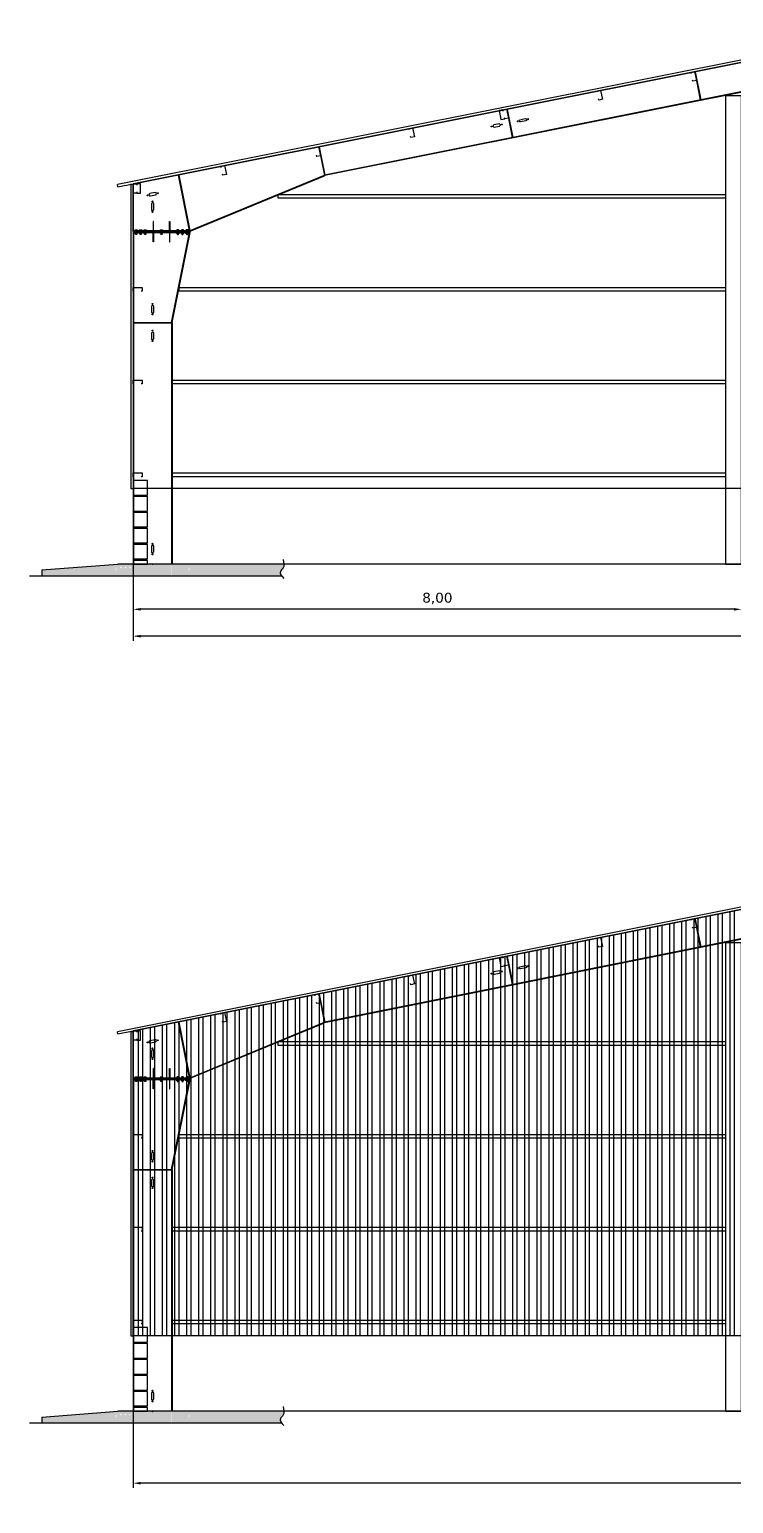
# Model space of a CAD drawing. Header units: millimetres. Extents: x 1972 to 5740, y 370 to 952.
# Drawn here: x 2847.5 to 2856.76, y 615.56 to 634.93 of the extents above; entities that cross this region are included whole.
import ezdxf

# ---------------------------------------------------------------- set-up
doc = ezdxf.new("R2010")
doc.units = ezdxf.units.MM
doc.header["$LTSCALE"] = 15
doc.linetypes.add('ACAD_ISO02W100', pattern=[15, 12, -3])
doc.layers.add('1', color=7, linetype='Continuous')
doc.layers.add('2', color=2, linetype='Continuous')
doc.styles.add('ARIAL', font='verdana.ttf')
doc.dimstyles.new('Cota 0.13', dxfattribs={"dimtxt": 0.13, "dimasz": 0.1, "dimexe": 0.06, "dimexo": 0.03, "dimgap": 0.06, "dimtad": 1, "dimzin": 1, "dimtxsty": 'ARIAL', "dimcen": 2.5, "dimadec": 0, "dimazin": 0, "dimtfac": 1, "dimtmove": 0, "dimatfit": 3, "dimfxl": 1, "dimarcsym": 0})

# ---------------------------------------------------------------- blocks, each defined once
blk = doc.blocks.new('*D239')
at = {"color": 0, "linetype": 'Continuous', "lineweight": -2, "transparency": 16777216}
for p, q in [((2848.864, 627.903), (2848.864, 626.898)), ((2868.864, 627.903), (2868.864, 626.898)), ((2868.764, 626.958), (2848.964, 626.958))]:
    blk.add_line(p, q, dxfattribs=at)
at = {"color": 0, "linetype": 'Continuous', "transparency": 16777216}
for points in [[(2848.964, 626.974), (2848.964, 626.941), (2848.864, 626.958)], [(2868.764, 626.974), (2868.764, 626.941), (2868.864, 626.958)]]:
    blk.add_solid(points, dxfattribs=at)
at = {"layer": 'Defpoints', "color": 0, "linetype": 'Continuous', "transparency": 16777216}
for p in [(2848.864, 627.933), (2868.864, 627.933), (2848.864, 626.958)]:
    blk.add_point(p, dxfattribs=at)
at = {"color": 0, "linetype": 'Continuous', "transparency": 16777216, "insert": (2858.864, 627.102), "char_height": 0.13, "attachment_point": 5, "style": 'ARIAL'}
blk.add_mtext('Ancho de estructura 20,00m', dxfattribs=at)
blk = doc.blocks.new('To 5-8')
at = {"layer": '1'}
for p, q in [((-0.014, 0.009), (-0.014, 0)), ((-0.014, 0), (-0.009, 0)), ((0.01, 0.011), (-0.01, 0.011)), ((-0.008, 0), (-0.007, 0)), ((-0.007, 0.009), (-0.007, 0)), ((-0.007, 0), (0.007, 0)), ((0.007, 0.009), (0.007, 0)), ((0.007, 0), (0.008, 0)), ((0.009, 0), (0.014, 0)), ((0.014, 0), (0.014, 0.009)), ((-0.008, -0.001), (-0.008, -0.048)), ((-0.008, -0.048), (0.008, -0.048)), ((-0.008, -0.048), (-0.005, -0.05)), ((-0.005, -0.05), (0.005, -0.05)), ((0.005, -0.05), (0.008, -0.048)), ((0.008, -0.048), (0.008, -0.001))]:
    blk.add_line(p, q, dxfattribs=at)
for centre, radius, start, end in [((-0.01, 0.005), 0.00528, 48.7117, 131.2883), ((0, -0.009), 0.0192, 68.6636, 111.3364), ((0.01, 0.005), 0.00528, 48.7117, 131.2883), ((-0.009, -0.001), 0.00064, 0, 90), ((0.009, -0.001), 0.00064, 90, 180)]:
    blk.add_arc(centre, radius, start, end, dxfattribs=at)
at = {"layer": '2'}
for p, q in [((0.008, -0.003), (-0.008, -0.003)), ((-0.005, -0.003), (-0.005, -0.05)), ((0.005, -0.003), (0.005, -0.05))]:
    blk.add_line(p, q, dxfattribs=at)
blk = doc.blocks.new('Tu 5-8')
at = {"layer": '1'}
for p, q in [((0.01, 0), (-0.01, 0)), ((-0.014, -0.001), (-0.014, -0.008)), ((-0.014, -0.008), (-0.014, -0.014)), ((-0.01, -0.015), (0.01, -0.015)), ((-0.007, -0.001), (-0.007, -0.008)), ((-0.007, -0.008), (-0.007, -0.014)), ((0.007, -0.001), (0.007, -0.008)), ((0.007, -0.008), (0.007, -0.014)), ((0.014, -0.001), (0.014, -0.008)), ((0.014, -0.008), (0.014, -0.014))]:
    blk.add_line(p, q, dxfattribs=at)
for centre, radius, start, end in [((-0.01, -0.008), 0.00752, 62.3999, 117.6001), ((0, -0.029), 0.0288, 75.9969, 104.0031), ((-0.01, -0.008), 0.00752, 242.3999, 297.6001), ((0, 0.014), 0.0288, 255.9969, 284.0031), ((0.01, -0.008), 0.00752, 62.3999, 117.6001), ((0.01, -0.008), 0.00752, 242.3999, 297.6001)]:
    blk.add_arc(centre, radius, start, end, dxfattribs=at)
blk = doc.blocks.new('fsdasdfasdfasdf')
at = {"color": 5}
blk.add_lwpolyline([(0.1, 0.035), (0.031, 0.022, 1), (0.037, -0.008), (0.106, 0.006, 1)], format="xyb", close=True, dxfattribs=at)
for centre in [(0, 0), (0.137, 0.027)]:
    blk.add_circle(centre, 0.006, dxfattribs=at)
blk = doc.blocks.new('*D242')
at = {"color": 0, "linetype": 'Continuous', "lineweight": -2, "transparency": 16777216}
for p, q in [((2848.864, 616.769), (2848.864, 615.764)), ((2868.864, 616.769), (2868.864, 615.764)), ((2868.764, 615.824), (2848.964, 615.824))]:
    blk.add_line(p, q, dxfattribs=at)
at = {"color": 0, "linetype": 'Continuous', "transparency": 16777216}
for points in [[(2848.964, 615.84), (2848.964, 615.807), (2848.864, 615.824)], [(2868.764, 615.84), (2868.764, 615.807), (2868.864, 615.824)]]:
    blk.add_solid(points, dxfattribs=at)
at = {"layer": 'Defpoints', "color": 0, "linetype": 'Continuous', "transparency": 16777216}
for p in [(2848.864, 616.799), (2868.864, 616.799), (2848.864, 615.824)]:
    blk.add_point(p, dxfattribs=at)
at = {"color": 0, "linetype": 'Continuous', "transparency": 16777216, "insert": (2858.864, 615.968), "char_height": 0.13, "attachment_point": 5, "style": 'ARIAL'}
blk.add_mtext('Ancho de estructura 20,00m', dxfattribs=at)
blk = doc.blocks.new('*D273')
at = {"color": 0, "lineweight": -2, "transparency": 16777216}
for p, q in [((2848.864, 627.37), (2848.864, 627.251)), ((2856.764, 627.311), (2848.964, 627.311)), ((2856.864, 627.309), (2856.864, 627.251))]:
    blk.add_line(p, q, dxfattribs=at)
at = {"color": 0, "transparency": 16777216}
for points in [[(2848.964, 627.327), (2848.964, 627.294), (2848.864, 627.311)], [(2856.764, 627.327), (2856.764, 627.294), (2856.864, 627.311)]]:
    blk.add_solid(points, dxfattribs=at)
at = {"layer": 'Defpoints', "color": 0, "transparency": 16777216}
for p in [(2848.864, 627.4), (2848.864, 627.311), (2856.864, 627.339)]:
    blk.add_point(p, dxfattribs=at)
at = {"color": 0, "transparency": 16777216, "insert": (2852.864, 627.453), "char_height": 0.13, "attachment_point": 5, "style": 'ARIAL'}
blk.add_mtext('8,00', dxfattribs=at)

msp = doc.modelspace()

# ---------------------------------------------------------------- hatches: boundary and pattern name
h = msp.add_hatch()
h.set_pattern_fill('AR-CONC', color=256, scale=0.0006, style=0)
h.set_pattern_definition([(50, (2125.60079, 561.67028), (0.109310801, -0.009563451), [0.01143, -0.12573]), (355, (2125.60079, 561.67028), (-0.021145696, 0.114633986), [0.009144, -0.100584]), (100.451, (2125.6099, 561.66948), (0.088165501, 0.105070013), [0.009714, -0.106854]), (46.1842, (2125.6008, 561.70076), (0.162647425, -0.025225397), [0.017145, -0.188595]), (96.6356, (2125.61435, 561.69866), (0.14244254, 0.148455334), [0.014571, -0.160281]), (351.184, (2125.6008, 561.70076), (0.142442763, 0.14845507), [0.013716, -0.150876]), (21, (2125.61603, 561.69314), (0.090968928, -0.061359311), [0.01143, -0.12573]), (326, (2125.61603, 561.69314), (0.037081217, 0.11051278), [0.009144, -0.100584]), (71.4514, (2125.62361, 561.68803), (0.128049894, 0.049153715), [0.009714, -0.106854]), (37.5, (2125.600793, 561.67028), (0.001853162, 0.0507330233), [0, -0.0993648, 0, -0.102108, 0, -0.100965]), (7.5, (2125.600793, 561.67028), (0.0400917975, 0.060108345), [0, -0.0582168, 0, -0.0970788, 0, -0.038481]), (327.5, (2125.56681, 561.67028), (0.081354357, -0.0034372464), [0, -0.0381, 0, -0.118872, 0, -0.157734]), (317.5, (2125.55157, 561.67028), (0.088877509, 0.0152558946), [0, -0.04953, 0, -0.0789432, 0, -0.112014])])
edge = h.paths.add_edge_path()
edge.add_spline(control_points=[(2850.81495, 627.75297), (2850.80197, 627.77221), (2850.78811, 627.8068), (2850.84299, 627.84813), (2850.8486, 627.88353), (2850.8475, 627.90297)], knot_values=[0.05872267, 0.05872267, 0.05872267, 0.05872267, 0.12037337, 0.17418287, 0.23139088, 0.23139088, 0.23139088, 0.23139088], degree=3, periodic=0)
edge.add_line((2850.8475, 627.90297), (2849.37653, 627.90297))
edge.add_line((2849.37653, 627.90297), (2849.37653, 627.75297))
edge.add_line((2849.37653, 627.75297), (2849.59523, 627.75297))
edge.add_line((2849.59523, 627.75297), (2849.59523, 627.85297))
edge.add_line((2849.59523, 627.85297), (2849.60523, 627.85297))
edge.add_line((2849.60523, 627.85297), (2849.60523, 627.82297))
edge.add_arc((2849.60023, 627.82297), 0.005, 180, 360, ccw=False)
edge.add_line((2849.59523, 627.82297), (2849.59523, 627.75297))
edge.add_line((2849.59523, 627.75297), (2850.81495, 627.75297))
h.paths.add_polyline_path([(2849.37023, 627.90297), (2849.12523, 627.90297, -1), (2849.11523, 627.90297), (2848.87023, 627.90297), (2848.87023, 627.75297), (2849.37023, 627.75297)])
h.paths.add_polyline_path([(2848.64523, 627.82297, -1), (2848.63523, 627.82297), (2848.63523, 627.85297), (2848.64523, 627.85297), (2848.64523, 627.75297), (2848.66393, 627.75297), (2848.66393, 627.90297), (2847.66393, 627.82797), (2847.66393, 627.75297), (2848.64523, 627.75297)])
h.paths.add_polyline_path([(2848.70893, 627.87797), (2848.81893, 627.87797, -0.41421356), (2848.83893, 627.85797), (2848.83893, 627.75297), (2848.86393, 627.75297), (2848.86393, 627.90297), (2848.66393, 627.90297), (2848.66393, 627.75297), (2848.68893, 627.75297), (2848.68893, 627.85797, -0.41421356)])
h.paths.add_polyline_path([(2848.83893, 627.85797, 0.43205261), (2848.81772, 627.87793, -0.01513114), (2848.81893, 627.87797), (2848.70893, 627.87797, 0.0595081), (2848.70422, 627.87741, 0.00142806), (2848.70411, 627.87738, 0.34457424), (2848.68893, 627.85797), (2848.68893, 627.75297), (2848.83893, 627.75297)], flags=17)
h.paths.add_polyline_path([(2848.69521, 627.85993, -1), (2848.71492, 627.85993, -1)], flags=16)
h.paths.add_polyline_path([(2848.75408, 627.85993, -1), (2848.77379, 627.85993, -1)], flags=16)
h.paths.add_polyline_path([(2848.81295, 627.85993, -1), (2848.83266, 627.85993, -1)], flags=16)
h = msp.add_hatch()
h.set_pattern_fill('STEEL', color=3, scale=0.05, angle=45, style=0)
h.set_pattern_definition([(90, (4582.00929, 451.93717), (0.15875, 0), []), (90, (4582.06541, 451.9933), (0.15875, 0), [])])
h.paths.add_polyline_path([(2858.86393, 623.76881), (2848.86393, 621.76881), (2848.86393, 617.76281), (2856.86393, 617.76281), (2856.86393, 621.76881), (2862.66393, 621.76881), (2862.66393, 617.76281), (2868.86393, 617.76281), (2868.86393, 621.76881)])
h = msp.add_hatch()
h.set_pattern_fill('AR-CONC', color=256, scale=0.0006, style=0)
h.set_pattern_definition([(50, (2125.60079, 550.536125), (0.109310801, -0.009563451), [0.01143, -0.12573]), (355, (2125.60079, 550.53612), (-0.021145696, 0.114633986), [0.009144, -0.100584]), (100.451, (2125.6099, 550.53533), (0.088165501, 0.105070013), [0.009714, -0.106854]), (46.1842, (2125.6008, 550.5666), (0.162647425, -0.025225397), [0.017145, -0.188595]), (96.6356, (2125.61435, 550.5645), (0.14244254, 0.148455334), [0.014571, -0.160281]), (351.184, (2125.6008, 550.5666), (0.142442763, 0.14845507), [0.013716, -0.150876]), (21, (2125.61603, 550.558985), (0.090968928, -0.061359311), [0.01143, -0.12573]), (326, (2125.61603, 550.55898), (0.037081217, 0.11051278), [0.009144, -0.100584]), (71.4514, (2125.62361, 550.55387), (0.128049894, 0.049153715), [0.009714, -0.106854]), (37.5, (2125.600793, 550.536125), (0.001853162, 0.0507330233), [0, -0.0993648, 0, -0.102108, 0, -0.100965]), (7.5, (2125.600793, 550.536125), (0.0400917975, 0.060108345), [0, -0.0582168, 0, -0.0970788, 0, -0.038481]), (327.5, (2125.56681, 550.536125), (0.081354357, -0.0034372464), [0, -0.0381, 0, -0.118872, 0, -0.157734]), (317.5, (2125.55157, 550.536125), (0.088877509, 0.0152558946), [0, -0.04953, 0, -0.0789432, 0, -0.112014])])
edge = h.paths.add_edge_path()
edge.add_spline(control_points=[(2850.81495, 616.61881), (2850.80197, 616.63805), (2850.78811, 616.67265), (2850.84299, 616.71397), (2850.8486, 616.74938), (2850.8475, 616.76881)], knot_values=[0.05872267, 0.05872267, 0.05872267, 0.05872267, 0.12037337, 0.17418287, 0.23139088, 0.23139088, 0.23139088, 0.23139088], degree=3, periodic=0)
edge.add_line((2850.8475, 616.76881), (2849.37653, 616.76881))
edge.add_line((2849.37653, 616.76881), (2849.37653, 616.61881))
edge.add_line((2849.37653, 616.61881), (2849.59523, 616.61881))
edge.add_line((2849.59523, 616.61881), (2849.59523, 616.71881))
edge.add_line((2849.59523, 616.71881), (2849.60523, 616.71881))
edge.add_line((2849.60523, 616.71881), (2849.60523, 616.68881))
edge.add_arc((2849.60023, 616.68881), 0.005, 180, 360, ccw=False)
edge.add_line((2849.59523, 616.68881), (2849.59523, 616.61881))
edge.add_line((2849.59523, 616.61881), (2850.81495, 616.61881))
h.paths.add_polyline_path([(2849.37023, 616.76881), (2849.12523, 616.76881, -1), (2849.11523, 616.76881), (2848.87023, 616.76881), (2848.87023, 616.61881), (2849.37023, 616.61881)])
h.paths.add_polyline_path([(2848.64523, 616.68881, -1), (2848.63523, 616.68881), (2848.63523, 616.71881), (2848.64523, 616.71881), (2848.64523, 616.61881), (2848.66393, 616.61881), (2848.66393, 616.76881), (2847.66393, 616.69381), (2847.66393, 616.61881), (2848.64523, 616.61881)])
h.paths.add_polyline_path([(2848.70893, 616.74381), (2848.81893, 616.74381, -0.41421356), (2848.83893, 616.72381), (2848.83893, 616.61881), (2848.86393, 616.61881), (2848.86393, 616.76881), (2848.66393, 616.76881), (2848.66393, 616.61881), (2848.68893, 616.61881), (2848.68893, 616.72381, -0.41421356)])
h.paths.add_polyline_path([(2848.83893, 616.72381, 0.43205261), (2848.81772, 616.74378, -0.01513114), (2848.81893, 616.74381), (2848.70893, 616.74381, 0.0595081), (2848.70422, 616.74325, 0.00142806), (2848.70411, 616.74322, 0.34457424), (2848.68893, 616.72381), (2848.68893, 616.61881), (2848.83893, 616.61881)], flags=17)
h.paths.add_polyline_path([(2848.69521, 616.72577, -1), (2848.71492, 616.72577, -1)], flags=16)
h.paths.add_polyline_path([(2848.75408, 616.72577, -1), (2848.77379, 616.72577, -1)], flags=16)
h.paths.add_polyline_path([(2848.81295, 616.72577, -1), (2848.83266, 616.72577, -1)], flags=16)

# ---------------------------------------------------------------- linework, layer by layer
at = {"color": 3, "linetype": 'Continuous'}
for p, q in [((2858.85805, 634.93239), (2848.66001, 632.89278)), ((2848.6659, 632.86336), (2848.66001, 632.89278)), ((2848.6659, 632.86336), (2848.86393, 632.90297)), ((2848.83393, 632.89697), (2848.83393, 628.89697)), ((2848.83393, 632.89697), (2848.86393, 632.89697)), ((2848.83393, 628.89697), (2848.86393, 628.89697)), ((2858.85805, 623.79823), (2848.66001, 621.75862)), ((2848.6659, 621.72921), (2848.86393, 621.76881)), ((2848.6659, 621.72921), (2848.66001, 621.75862)), ((2848.83393, 621.76281), (2848.83393, 617.76281)), ((2848.83393, 621.76281), (2848.86393, 621.76281)), ((2848.83393, 617.76281), (2848.86393, 617.76281))]:
    msp.add_line(p, q, dxfattribs=at)
at = {"color": 5, "linetype": 'Continuous'}
for p, q in [((2858.85, 634.90018), (2848.869, 632.90398)), ((2858.85123, 634.894), (2848.87023, 632.8978)), ((2858.85123, 634.51158), (2851.37844, 633.01702)), ((2858.85123, 634.50515), (2851.37967, 633.01084)), ((2856.24702, 634.37316), (2856.32056, 634.00544)), ((2856.25173, 634.3741), (2856.32527, 634.00638)), ((2853.77596, 633.87895), (2853.8495, 633.51123)), ((2853.78066, 633.87989), (2853.85421, 633.51217)), ((2851.30489, 633.38474), (2851.37967, 633.01084)), ((2851.3096, 633.38568), (2851.38314, 633.01796)), ((2849.60751, 632.28812), (2849.4619, 633.01614)), ((2849.61393, 632.28812), (2849.46808, 633.01737)), ((2849.61393, 632.28812), (2851.37844, 633.01702)), ((2849.61638, 632.28231), (2851.37972, 633.01072)), ((2851.37728, 633.01653), (2851.37972, 633.01072)), ((2848.86393, 632.28812), (2848.86393, 632.8978)), ((2848.87023, 632.8978), (2848.86393, 632.8978)), ((2848.87023, 632.8978), (2848.869, 632.90398)), ((2848.87023, 632.28812), (2848.87023, 632.8978)), ((2849.61393, 632.28812), (2849.61638, 632.28231)), ((2858.85, 623.76603), (2848.869, 621.76983)), ((2858.85123, 623.75985), (2848.87023, 621.76365)), ((2858.85123, 623.37742), (2851.37844, 621.88286)), ((2858.85123, 623.371), (2851.37967, 621.87668)), ((2856.24702, 623.23901), (2856.32056, 622.87129)), ((2856.25173, 623.23995), (2856.32527, 622.87223)), ((2853.77596, 622.74479), (2853.8495, 622.37708)), ((2853.78066, 622.74573), (2853.85421, 622.37802)), ((2851.30489, 622.25058), (2851.37967, 621.87668)), ((2851.3096, 622.25152), (2851.38314, 621.8838)), ((2848.87023, 621.76365), (2848.869, 621.76983)), ((2849.60751, 621.15396), (2849.4619, 621.88198)), ((2849.61393, 621.15396), (2849.46808, 621.88322)), ((2849.61393, 621.15396), (2851.37844, 621.88286)), ((2849.61638, 621.14815), (2851.37972, 621.87657)), ((2851.37728, 621.88237), (2851.37972, 621.87657)), ((2848.86393, 621.15396), (2848.86393, 621.76365)), ((2848.87023, 621.76365), (2848.86393, 621.76365)), ((2848.87023, 621.15396), (2848.87023, 621.76365)), ((2849.61393, 621.15396), (2849.61638, 621.14815))]:
    msp.add_line(p, q, dxfattribs=at)
at = {"color": 7, "linetype": 'Continuous'}
for p, q in [((2848.869, 632.90398), (2848.86393, 632.90297)), ((2848.86393, 632.8978), (2848.86393, 632.90297)), ((2847.66393, 627.82797), (2848.66393, 627.90297)), ((2847.66393, 627.82797), (2847.66393, 627.75297)), ((2869.06393, 627.90297), (2848.66393, 627.90297)), ((2848.869, 621.76983), (2848.86393, 621.76881)), ((2848.86393, 621.76365), (2848.86393, 621.76881)), ((2847.66393, 616.69381), (2848.66393, 616.76881)), ((2869.06393, 616.76881), (2848.66393, 616.76881)), ((2847.66393, 616.69381), (2847.66393, 616.61881))]:
    msp.add_line(p, q, dxfattribs=at)
at = {"color": 1, "linetype": 'Continuous'}
for p, q in [((2848.86393, 632.26272), (2848.86393, 627.90297)), ((2848.87023, 632.26272), (2848.87023, 627.90297)), ((2849.37023, 631.08084), (2849.60743, 632.26272)), ((2849.37661, 631.08082), (2849.61365, 632.2617)), ((2849.61365, 632.2617), (2849.60743, 632.26272)), ((2848.87023, 631.08084), (2849.37653, 631.08084)), ((2848.87023, 631.07604), (2849.37023, 631.07604)), ((2849.37023, 631.08084), (2849.37023, 627.90297)), ((2849.37661, 631.08082), (2849.3704, 631.08183)), ((2849.37653, 631.08084), (2849.37653, 627.90297)), ((2848.86393, 621.12856), (2848.86393, 616.76881)), ((2848.87023, 621.12856), (2848.87023, 616.76881)), ((2849.37023, 619.94668), (2849.60743, 621.12856)), ((2849.37661, 619.94667), (2849.61365, 621.12755)), ((2849.61365, 621.12755), (2849.60743, 621.12856)), ((2848.87023, 619.94668), (2849.37653, 619.94668)), ((2848.87023, 619.94188), (2849.37023, 619.94188)), ((2849.37023, 619.94668), (2849.37023, 616.76881)), ((2849.37661, 619.94667), (2849.3704, 619.94768)), ((2849.37653, 619.94668), (2849.37653, 616.76881))]:
    msp.add_line(p, q, dxfattribs=at)
at = {"color": 3, "linetype": 'ACAD_ISO02W100', "ltscale": 0.3}
for p, q in [((2856.86393, 628.89697), (2848.86393, 628.89697)), ((2856.86393, 617.76281), (2848.86393, 617.76281))]:
    msp.add_line(p, q, dxfattribs=at)
at = {"color": 40, "linetype": 'Continuous'}
for p, q in [((2847.5026, 627.75297), (2850.81509, 627.75297)), ((2847.5026, 616.61881), (2850.81509, 616.61881))]:
    msp.add_line(p, q, dxfattribs=at)
at = {"color": 6, "linetype": 'Continuous'}
for points in [[(2856.1997, 634.35482), (2856.19675, 634.36953), (2856.24578, 634.37934), (2856.26932, 634.26167), (2856.22029, 634.25186), (2856.21735, 634.26657)], [(2854.96416, 634.10772), (2854.96122, 634.12243), (2855.01025, 634.13223), (2855.03379, 634.01456), (2854.98476, 634.00476), (2854.98182, 634.01947)], [(2853.72863, 633.86061), (2853.72569, 633.87532), (2853.77472, 633.88513), (2853.79825, 633.76746), (2853.74923, 633.75765), (2853.74628, 633.77236)], [(2852.4931, 633.6135), (2852.49016, 633.62821), (2852.53919, 633.63802), (2852.56272, 633.52035), (2852.51369, 633.51054), (2852.51075, 633.52525)], [(2851.25757, 633.3664), (2851.25463, 633.38111), (2851.30366, 633.39091), (2851.32719, 633.27324), (2851.27816, 633.26344), (2851.27522, 633.27815)], [(2850.02204, 633.11929), (2850.0191, 633.134), (2850.06813, 633.14381), (2850.09166, 633.02614), (2850.04263, 633.01633), (2850.03969, 633.03104)], [(2848.91393, 632.79797), (2848.91393, 632.78297), (2848.86393, 632.78297), (2848.86393, 632.90297), (2848.91393, 632.90297), (2848.91393, 632.88797)], [(2848.87893, 631.49297), (2848.86393, 631.49297), (2848.86393, 631.54297), (2848.98393, 631.54297), (2848.98393, 631.49297), (2848.96893, 631.49297)], [(2848.87893, 630.27297), (2848.86393, 630.27297), (2848.86393, 630.32297), (2848.98393, 630.32297), (2848.98393, 630.27297), (2848.96893, 630.27297)], [(2848.87893, 629.05297), (2848.86393, 629.05297), (2848.86393, 629.10297), (2848.98393, 629.10297), (2848.98393, 629.05297), (2848.96893, 629.05297)], [(2856.1997, 623.22067), (2856.19675, 623.23538), (2856.24578, 623.24518), (2856.26932, 623.12751), (2856.22029, 623.11771), (2856.21735, 623.13242)], [(2854.96416, 622.97356), (2854.96122, 622.98827), (2855.01025, 622.99808), (2855.03379, 622.88041), (2854.98476, 622.8706), (2854.98182, 622.88531)], [(2853.72863, 622.72646), (2853.72569, 622.74116), (2853.77472, 622.75097), (2853.79825, 622.6333), (2853.74923, 622.62349), (2853.74628, 622.6382)], [(2852.4931, 622.47935), (2852.49016, 622.49406), (2852.53919, 622.50386), (2852.56272, 622.38619), (2852.51369, 622.37639), (2852.51075, 622.3911)], [(2851.25757, 622.23224), (2851.25463, 622.24695), (2851.30366, 622.25676), (2851.32719, 622.13909), (2851.27816, 622.12928), (2851.27522, 622.14399)], [(2850.02204, 621.98514), (2850.0191, 621.99985), (2850.06813, 622.00965), (2850.09166, 621.89198), (2850.04263, 621.88218), (2850.03969, 621.89688)], [(2848.91393, 621.66381), (2848.91393, 621.64881), (2848.86393, 621.64881), (2848.86393, 621.76881), (2848.91393, 621.76881), (2848.91393, 621.75381)], [(2848.87893, 620.35881), (2848.86393, 620.35881), (2848.86393, 620.40881), (2848.98393, 620.40881), (2848.98393, 620.35881), (2848.96893, 620.35881)], [(2848.87893, 619.13881), (2848.86393, 619.13881), (2848.86393, 619.18881), (2848.98393, 619.18881), (2848.98393, 619.13881), (2848.96893, 619.13881)], [(2848.87893, 617.91881), (2848.86393, 617.91881), (2848.86393, 617.96881), (2848.98393, 617.96881), (2848.98393, 617.91881), (2848.96893, 617.91881)]]:
    msp.add_lwpolyline(points, dxfattribs=at)
at = {"color": 1}
for points in [[(2856.86393, 627.90297), (2856.86393, 634.0613), (2856.64993, 634.0613), (2856.64993, 627.90297), (2856.86393, 627.90297)], [(2856.86393, 616.76881), (2856.86393, 622.92715), (2856.64993, 622.92715), (2856.64993, 616.76881), (2856.86393, 616.76881)]]:
    msp.add_lwpolyline(points, dxfattribs=at)
at = {"color": 4, "linetype": 'Continuous'}
for points in [[(2853.72863, 633.86061), (2853.72569, 633.87532), (2853.67666, 633.86551), (2853.7002, 633.74784), (2853.74923, 633.75765), (2853.74628, 633.77236)], [(2848.91393, 632.79797), (2848.91393, 632.78297), (2848.96393, 632.78297), (2848.96393, 632.90297), (2848.91393, 632.90297), (2848.91393, 632.88797)], [(2853.72863, 622.72646), (2853.72569, 622.74116), (2853.67666, 622.73136), (2853.7002, 622.61369), (2853.74923, 622.62349), (2853.74628, 622.6382)], [(2848.91393, 621.66381), (2848.91393, 621.64881), (2848.96393, 621.64881), (2848.96393, 621.76881), (2848.91393, 621.76881), (2848.91393, 621.75381)]]:
    msp.add_lwpolyline(points, dxfattribs=at)
at = {"color": 6}
for points in [[(2850.7722, 632.76297), (2856.64993, 632.76297), (2856.64993, 632.71297), (2850.7722, 632.71297)], [(2849.47041, 631.54297), (2856.64993, 631.54297), (2856.64993, 631.49297), (2849.47041, 631.49297)], [(2849.37653, 630.32297), (2856.64993, 630.32297), (2856.64993, 630.27297), (2849.37653, 630.27297)], [(2849.37653, 629.10297), (2856.64993, 629.10297), (2856.64993, 629.05297), (2849.37653, 629.05297)], [(2850.7722, 621.62881), (2856.64993, 621.62881), (2856.64993, 621.57881), (2850.7722, 621.57881)], [(2849.47041, 620.40881), (2856.64993, 620.40881), (2856.64993, 620.35881), (2849.47041, 620.35881)], [(2849.37653, 619.18881), (2856.64993, 619.18881), (2856.64993, 619.13881), (2849.37653, 619.13881)], [(2849.37653, 617.96881), (2856.64993, 617.96881), (2856.64993, 617.91881), (2849.37653, 617.91881)]]:
    msp.add_lwpolyline(points, close=True, dxfattribs=at)
at = {"color": 4, "ltscale": 2}
for points in [[(2848.86393, 632.28812), (2849.61393, 632.28812), (2849.61393, 632.27542), (2848.86393, 632.27542)], [(2849.61393, 632.27542), (2848.86393, 632.27542), (2848.86393, 632.26272), (2849.61393, 632.26272)], [(2848.86393, 621.15396), (2849.61393, 621.15396), (2849.61393, 621.14126), (2848.86393, 621.14126)], [(2849.61393, 621.14126), (2848.86393, 621.14126), (2848.86393, 621.12856), (2849.61393, 621.12856)]]:
    msp.add_lwpolyline(points, close=True, dxfattribs=at)
at = {"color": 5, "ltscale": 2}
for points in [[(2849.12828, 632.28812), (2849.13458, 632.28812), (2849.13458, 632.40812), (2849.12828, 632.40812)], [(2849.34958, 632.28812), (2849.34328, 632.28812), (2849.34328, 632.40812), (2849.34958, 632.40812)], [(2849.12828, 621.15396), (2849.13458, 621.15396), (2849.13458, 621.27396), (2849.12828, 621.27396)], [(2849.34958, 621.15396), (2849.34328, 621.15396), (2849.34328, 621.27396), (2849.34958, 621.27396)]]:
    msp.add_lwpolyline(points, close=True, dxfattribs=at)
at = {"color": 1, "ltscale": 2}
for points in [[(2849.12828, 632.26272), (2849.13458, 632.26272), (2849.13458, 632.14272), (2849.12828, 632.14272)], [(2849.34958, 632.26272), (2849.34328, 632.26272), (2849.34328, 632.14272), (2849.34958, 632.14272)], [(2849.12828, 621.12856), (2849.13458, 621.12856), (2849.13458, 621.00856), (2849.12828, 621.00856)], [(2849.34958, 621.12856), (2849.34328, 621.12856), (2849.34328, 621.00856), (2849.34958, 621.00856)]]:
    msp.add_lwpolyline(points, close=True, dxfattribs=at)
at = {"color": 5, "linetype": 'Continuous'}
for points in [[(2848.86393, 628.81297), (2849.05393, 628.81297), (2849.05393, 629.00297), (2848.86393, 629.00297)], [(2848.86393, 628.60297), (2849.05393, 628.60297), (2849.05393, 628.79297), (2848.86393, 628.79297)], [(2848.86393, 628.39297), (2849.05393, 628.39297), (2849.05393, 628.58297), (2848.86393, 628.58297)], [(2848.86393, 628.18297), (2849.05393, 628.18297), (2849.05393, 628.37297), (2848.86393, 628.37297)], [(2848.86393, 627.97297), (2849.05393, 627.97297), (2849.05393, 628.16297), (2848.86393, 628.16297)], [(2848.86393, 627.90297), (2849.05393, 627.90297), (2849.05393, 627.95297), (2848.86393, 627.95297)], [(2848.86393, 617.67881), (2849.05393, 617.67881), (2849.05393, 617.86881), (2848.86393, 617.86881)], [(2848.86393, 617.46881), (2849.05393, 617.46881), (2849.05393, 617.65881), (2848.86393, 617.65881)], [(2848.86393, 617.25881), (2849.05393, 617.25881), (2849.05393, 617.44881), (2848.86393, 617.44881)], [(2848.86393, 617.04881), (2849.05393, 617.04881), (2849.05393, 617.23881), (2848.86393, 617.23881)], [(2848.86393, 616.83881), (2849.05393, 616.83881), (2849.05393, 617.02881), (2848.86393, 617.02881)], [(2848.86393, 616.76881), (2849.05393, 616.76881), (2849.05393, 616.81881), (2848.86393, 616.81881)]]:
    msp.add_lwpolyline(points, close=True, dxfattribs=at)
for points in [[(2848.89372, 628.79297), (2848.89372, 628.81297)], [(2849.02415, 628.79297), (2849.02415, 628.81297)], [(2848.89372, 628.58297), (2848.89372, 628.60297)], [(2849.02415, 628.58297), (2849.02415, 628.60297)], [(2848.89372, 628.37297), (2848.89372, 628.39297)], [(2849.02415, 628.37297), (2849.02415, 628.39297)], [(2848.89372, 628.16297), (2848.89372, 628.18297)], [(2849.02415, 628.16297), (2849.02415, 628.18297)], [(2848.89372, 627.95297), (2848.89372, 627.97297)], [(2849.02415, 627.95297), (2849.02415, 627.97297)], [(2848.89372, 617.65881), (2848.89372, 617.67881)], [(2849.02415, 617.65881), (2849.02415, 617.67881)], [(2848.89372, 617.44881), (2848.89372, 617.46881)], [(2849.02415, 617.44881), (2849.02415, 617.46881)], [(2848.89372, 617.23881), (2848.89372, 617.25881)], [(2849.02415, 617.23881), (2849.02415, 617.25881)], [(2848.89372, 617.02881), (2848.89372, 617.04881)], [(2849.02415, 617.02881), (2849.02415, 617.04881)], [(2848.89372, 616.81881), (2848.89372, 616.83881)], [(2849.02415, 616.81881), (2849.02415, 616.83881)]]:
    msp.add_lwpolyline(points, dxfattribs=at)
at = {"color": 0}
msp.add_lwpolyline([(2862.66393, 617.76281), (2862.66393, 621.76881), (2856.86393, 621.76881), (2856.86393, 617.76281), (2848.86393, 617.76281), (2848.86393, 621.76881), (2858.86393, 623.76881), (2868.86393, 621.76881), (2868.86393, 617.76281), (2862.66393, 617.76281)], dxfattribs=at)
msp.add_lwpolyline([(2862.66393, 617.76281), (2862.66393, 621.76881), (2856.86393, 621.76881), (2856.86393, 617.76281), (2848.86393, 617.76281), (2848.86393, 621.76881), (2858.86393, 623.76881), (2868.86393, 621.76881), (2868.86393, 617.76281), (2862.66393, 617.76281)], dxfattribs=at)
at = {"color": 1, "linetype": 'Continuous'}
for centre in [(2849.12023, 627.90297), (2849.12023, 616.76881)]:
    msp.add_circle(centre, 0.005, dxfattribs=at)
at = {"color": 7, "linetype": 'Continuous'}
for points in [[(2850.83569, 627.96532), (2850.84623, 627.92346), (2850.86166, 627.86218), (2850.77578, 627.79752), (2850.817, 627.74818), (2850.84383, 627.71605)], [(2850.83569, 616.83116), (2850.84623, 616.78931), (2850.86166, 616.72803), (2850.77578, 616.66337), (2850.817, 616.61403), (2850.84383, 616.5819)]]:
    msp.add_open_spline(points, degree=3, knots=[0, 0, 0, 0, 0.115930681, 0.169740186, 0.270172842, 0.270172842, 0.270172842, 0.270172842], dxfattribs=at)

# ---------------------------------------------------------------- block references
at = {"color": 7, "xscale": -1, "rotation": 22.61986494941263}
for p in [(2854.05595, 633.75271), (2854.05595, 622.61855)]:
    msp.add_blockref('fsdasdfasdfasdf', p, dxfattribs=at)
at = {"color": 7}
for p in [(2853.57547, 633.65661), (2849.05454, 632.75242), (2853.57547, 622.52246), (2849.05454, 621.61827)]:
    msp.add_blockref('fsdasdfasdfasdf', p, dxfattribs=at)
at = {"color": 7, "rotation": 78.69006752406257}
for p in [(2849.12023, 632.53366), (2849.12023, 631.18584), (2849.12023, 630.83584), (2849.12023, 628.03321), (2849.12023, 621.3995), (2849.12023, 620.05168), (2849.12023, 619.70168), (2849.12023, 616.89905)]:
    msp.add_blockref('fsdasdfasdfasdf', p, dxfattribs=at)
at = {"xscale": -1}
for p in [(2848.90393, 632.28812), (2848.96393, 632.28812), (2849.02393, 632.28812), (2849.23893, 632.28812), (2848.90393, 621.15396), (2848.96393, 621.15396), (2849.02393, 621.15396), (2849.23893, 621.15396)]:
    msp.add_blockref('To 5-8', p, dxfattribs=at)
at = {"rotation": 180}
for p in [(2848.90393, 632.24768), (2848.96393, 632.24768), (2849.02393, 632.24768), (2849.23893, 632.24768), (2848.90393, 621.11352), (2848.96393, 621.11352), (2849.02393, 621.11352), (2849.23893, 621.11352)]:
    msp.add_blockref('Tu 5-8', p, dxfattribs=at)
for p in [(2849.45393, 632.28812), (2849.51393, 632.28812), (2849.57393, 632.28812), (2849.45393, 621.15396), (2849.51393, 621.15396), (2849.57393, 621.15396)]:
    msp.add_blockref('To 5-8', p)
at = {"xscale": -1, "rotation": 180}
for p in [(2849.45393, 632.24768), (2849.51393, 632.24768), (2849.57393, 632.24768), (2849.45393, 621.11352), (2849.51393, 621.11352), (2849.57393, 621.11352)]:
    msp.add_blockref('Tu 5-8', p, dxfattribs=at)

# ---------------------------------------------------------------- dimensions: what is measured, and where the dimension line sits
at = {"color": 7, "linetype": 'Continuous'}
for base, p1, p2, picture, middle in [((2848.86393, 626.9578), (2868.86393, 627.93297), (2848.86393, 627.93297), '*D239', (2858.86393, 627.10187)), ((2848.86393, 615.82364), (2868.86393, 616.79881), (2848.86393, 616.79881), '*D242', (2858.86393, 615.96772))]:
    dim = msp.add_linear_dim(base=base, p1=p1, p2=p2, angle=180, text='Ancho de estructura <>m', dimstyle='Cota 0.13', dxfattribs=at)
    dim.commit()
    dim.dimension.update_dxf_attribs({"geometry": picture, "text_midpoint": middle})
at = {"color": 0}
dim = msp.add_linear_dim(base=(2848.86393, 627.31069), p1=(2856.86393, 627.3389), p2=(2848.86393, 627.40038), angle=180, dimstyle='Cota 0.13', dxfattribs=at)
dim.commit()
dim.dimension.update_dxf_attribs({"geometry": '*D273', "text_midpoint": (2852.86393, 627.45332)})

doc.saveas('drawing.dxf')
